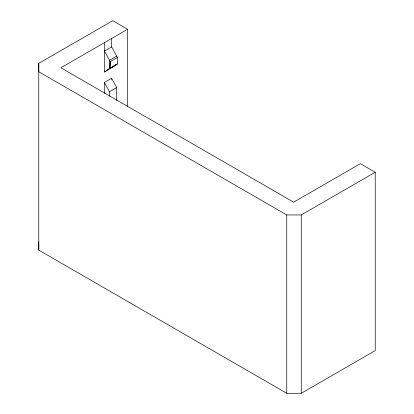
<?xml version="1.0" encoding="UTF-8"?>
<svg xmlns="http://www.w3.org/2000/svg" width="414" height="414" viewBox="0 0 414 414"><rect width="100%" height="100%" fill="white"/><g stroke="black" fill="none" stroke-linecap="round" stroke-linejoin="round"><path stroke-width="0.62" d="M127.6 29.28L60.889 67.798L293.65 202.182L360.361 163.665L375.224 172.25L375.224 350.601L301.263 393.3L286.762 393.3L38.776 250.123L38.776 63.399L112.737 20.7L127.6 29.28L127.6 106.828M104.375 42.694L104.375 71.995L117.426 63.922L117.436 57.458L111.625 46.875L111.625 38.507M286.762 393.3L286.762 214.949L38.776 71.772L38.776 63.399M301.263 393.3L301.263 214.949L375.224 172.25M104.375 71.995L109.586 68.517L110.31 61.572L104.375 51.062L111.625 46.875M116.712 56.133L109.456 60.335L109.586 68.517L117.426 63.922M117.436 57.458L110.31 61.572L110.31 68.025M109.586 68.517L116.701 64.408M108.002 69.568L115.252 65.381M104.375 93.419L104.375 82.464L111.625 78.277L116.701 87.54L116.701 100.442M109.451 96.239L109.451 91.727L116.701 87.54M286.762 214.949L301.263 214.949M104.375 82.464L109.451 91.727M111.625 78.277L111.625 79.566M38.776 241.75L38.776 250.123"/></g></svg>
